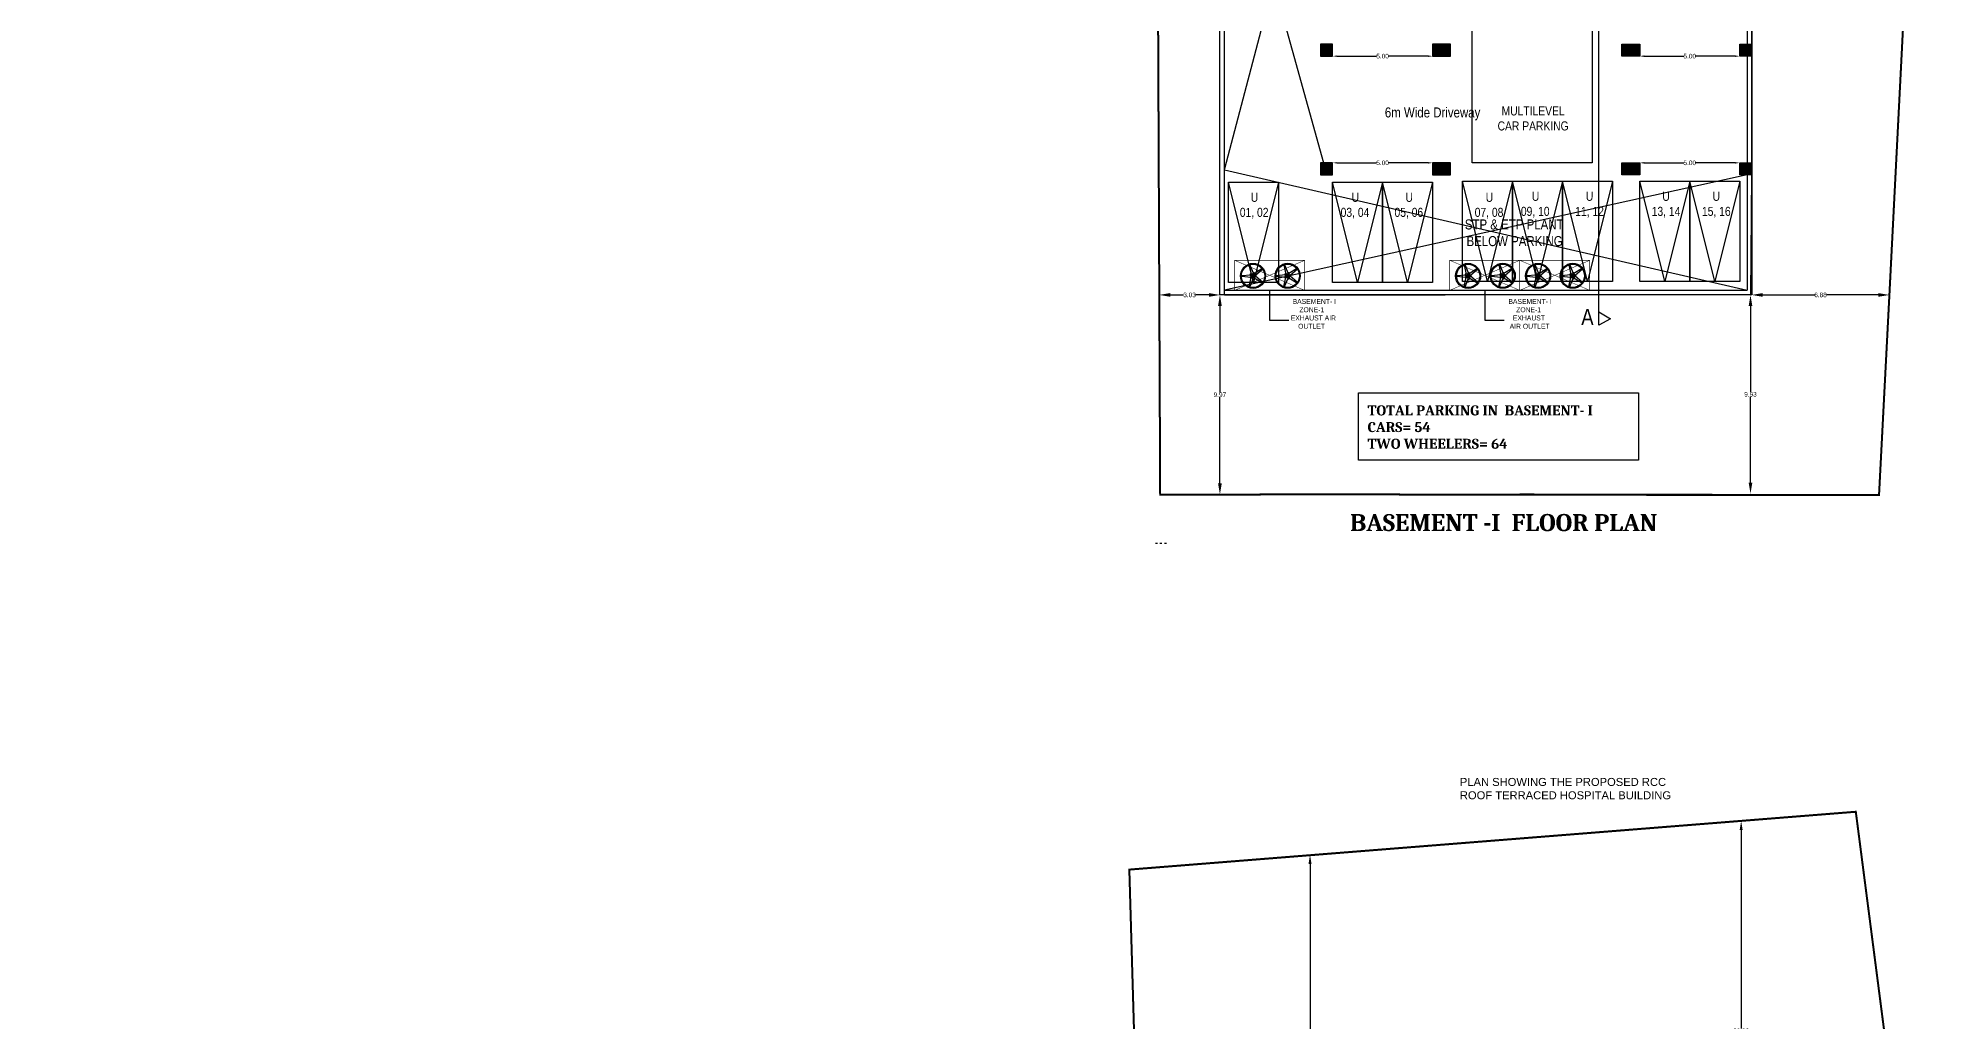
# Model space of a CAD drawing. Header units: metres. Extents: x -38 to 401, y 28 to 287.
# Drawn here: x 82.8 to 177.8, y 114.6 to 163.7 of the extents above; entities that cross this region are included whole.
import ezdxf

# ---------------------------------------------------------------- set-up
doc = ezdxf.new("R2010")
doc.units = ezdxf.units.M
doc.linetypes.add('DOT2', pattern=[0.125, 0, -0.125])
doc.linetypes.add('HIDDEN', pattern=[0.375, 0.25, -0.125])
doc.layers.add('AR_WALL', color=7, linetype='Continuous', lineweight=40)
doc.layers.add('UCOLUMN', color=6, linetype='Continuous', lineweight=30)
for name, color, linetype in [('BLK_1_BASEMENT_-1_BLDG_FOOTPRINT', 1, 'Continuous'), ('BLK_1_FLR_-1_BLT_UP_AREA', 1, 'Continuous'), ('BLK_1_FLR_-1_BLT_UP_AREA_DEDUCT', 1, 'Continuous'), ('PARKING_SLOT', 4, 'Continuous'), ('UHATCH', 8, 'Continuous')]:
    doc.layers.add(name, color=color, linetype=linetype)
doc.styles.add('ID', font='GOTHIC.TTF', dxfattribs={"width": 0.85})
doc.styles.get("Standard").update_dxf_attribs({"font": 'arial.ttf'})
doc.dimstyles.new('1-100-ID', dxfattribs={"dimtxt": 0.3, "dimasz": 0.15, "dimexe": 100, "dimexo": 100, "dimgap": 0.15, "dimtad": 1, "dimdec": 0, "dimzin": 3, "dimdsep": 46, "dimtxsty": 'ID', "dimblk": 'ARCHTICK', "dimcen": 0, "dimclrd": 252, "dimclre": 252, "dimclrt": 3, "dimadec": 0, "dimazin": 0, "dimtfac": 1, "dimtdec": 0, "dimtix": 1, "dimtmove": 2, "dimatfit": 3, "dimldrblk": 'OPEN90', "dimfxl": 0, "dimtolj": 1, "dimtzin": 0, "dimarcsym": 0})
doc.dimstyles.get("Standard").update_dxf_attribs({"dimtxt": 0.18, "dimasz": 0.18, "dimexe": 0.18, "dimexo": 0.0625, "dimgap": 0.09, "dimtad": 0, "dimtih": 1, "dimtoh": 1, "dimdec": 4, "dimzin": 0, "dimdsep": 46, "dimtxsty": 'Standard', "dimcen": 0.09, "dimadec": 0, "dimazin": 0, "dimtfac": 1, "dimtdec": 4, "dimtofl": 0, "dimtmove": 0, "dimatfit": 3, "dimfxl": 0, "dimtolj": 1, "dimtzin": 0, "dimarcsym": 0})

# ---------------------------------------------------------------- blocks, each defined once
blk = doc.blocks.new('*D252')
at = {"color": 0, "lineweight": -2}
for p, q in [((167.887, 124.161), (167.887, 114.238)), ((167.887, 104.08), (167.887, 114.003))]:
    blk.add_line(p, q, dxfattribs=at)
at = {"color": 0}
for points in [[(167.812, 124.161), (167.962, 124.161), (167.887, 124.611)], [(167.812, 104.08), (167.962, 104.08), (167.887, 103.63)]]:
    blk.add_solid(points, dxfattribs=at)
at = {"layer": 'Defpoints', "color": 0}
for p in [(167.881, 124.611), (167.887, 124.611), (167.887, 103.63)]:
    blk.add_point(p, dxfattribs=at)
at = {"color": 0, "lineweight": 25, "insert": (167.887, 114.121), "char_height": 0.23, "attachment_point": 5}
blk.add_mtext('\\A1;20.98', dxfattribs=at)
blk = doc.blocks.new('*D245')
at = {"color": 0, "lineweight": -2}
for p, q in [((146.339, 122.46), (146.339, 113.423)), ((146.339, 104.152), (146.339, 113.189))]:
    blk.add_line(p, q, dxfattribs=at)
at = {"color": 0}
for points in [[(146.264, 122.46), (146.414, 122.46), (146.339, 122.91)], [(146.264, 104.152), (146.414, 104.152), (146.339, 103.702)]]:
    blk.add_solid(points, dxfattribs=at)
at = {"layer": 'Defpoints', "color": 0}
for p in [(146.339, 122.91), (146.501, 122.91), (146.339, 103.702)]:
    blk.add_point(p, dxfattribs=at)
at = {"color": 0, "lineweight": 25, "insert": (146.339, 113.306), "char_height": 0.23, "attachment_point": 5}
blk.add_mtext('\\A1;19.20', dxfattribs=at)
blk = doc.blocks.new('CARS')
at = {"color": 0, "linetype": 'Continuous'}
blk.add_lwpolyline([(0, 0), (5000, 0), (5000, -2500), (0, -2500)], close=True, dxfattribs=at)
blk.add_lwpolyline([(0, 0), (5000, -1250), (0, -2500)], dxfattribs=at)
blk = doc.blocks.new('*D238')
at = {"color": 0, "lineweight": -2}
for p, q in [((168.965, 150.89), (171.554, 150.89)), ((174.742, 150.89), (172.153, 150.89))]:
    blk.add_line(p, q, dxfattribs=at)
at = {"color": 0}
for points in [[(168.965, 150.982), (168.965, 150.798), (168.415, 150.89)], [(174.742, 150.982), (174.742, 150.798), (175.292, 150.89)]]:
    blk.add_solid(points, dxfattribs=at)
at = {"layer": 'Defpoints', "color": 0}
for p in [(168.415, 150.89), (175.292, 150.89), (175.292, 150.89)]:
    blk.add_point(p, dxfattribs=at)
at = {"color": 0, "lineweight": 25, "insert": (171.853, 150.89), "char_height": 0.23, "attachment_point": 5}
blk.add_mtext('\\A1;6.88', dxfattribs=at)
blk = doc.blocks.new('1250 DIA TUBE AXIAL FAN')
for p, q in [((-535, 174), (-542, 155)), ((-542, 155), (-120, -23)), ((-535, 174), (-529, 194)), ((-529, 194), (-83, 90)), ((-107, 15), (-120, -23)), ((-107, 15), (-96, 51)), ((-92, 10), (-107, 15)), ((-96, 51), (-83, 90)), ((-80, 46), (-96, 51)), ((-73, 17), (-84, 11)), ((-69, 30), (-75, 41)), ((-60, 15), (-66, 17)), ((-57, 23), (-63, 25)), ((-60, 15), (-57, 23)), ((-20, 563), (-59, 107)), ((-19, 107), (-59, 107)), ((20, 563), (-20, 563)), ((-19, 91), (-19, 107)), ((-19, 107), (19, 107)), ((-7, 75), (-16, 84)), ((-4, 61), (-4, 68)), ((-4, 61), (4, 61)), ((4, 61), (4, 68)), ((7, 75), (16, 84)), ((19, 91), (19, 107)), ((19, 107), (60, 107)), ((20, 563), (21, 563)), ((21, 563), (60, 107)), ((57, 23), (63, 25)), ((57, 23), (60, 15)), ((60, 15), (66, 17)), ((69, 30), (75, 41)), ((73, 16), (84, 11)), ((80, 46), (96, 51)), ((529, 193), (83, 90)), ((96, 51), (83, 90)), ((92, 10), (107, 15)), ((96, 51), (107, 15)), ((107, 15), (120, -24)), ((542, 154), (120, -24)), ((536, 174), (529, 193)), ((536, 174), (542, 154)), ((-348, -443), (-111, -52)), ((-331, -455), (-348, -443)), ((-331, -455), (-315, -467)), ((-315, -467), (-15, -121)), ((-78, -76), (-111, -52)), ((-68, -62), (-78, -76)), ((-48, -97), (-78, -76)), ((-50, -56), (-62, -58)), ((-38, -84), (-48, -97)), ((-48, -97), (-15, -121)), ((-39, -47), (-43, -53)), ((-33, -52), (-39, -47)), ((-38, -65), (-37, -77)), ((-33, -52), (-37, -57)), ((48, -97), (15, -122)), ((314, -468), (15, -122)), ((39, -47), (33, -52)), ((33, -52), (37, -57)), ((38, -65), (36, -77)), ((38, -84), (48, -97)), ((39, -47), (43, -53)), ((78, -76), (48, -97)), ((50, -57), (62, -58)), ((68, -62), (78, -76)), ((78, -76), (111, -52)), ((347, -444), (111, -52)), ((331, -456), (314, -468)), ((331, -456), (347, -444))]:
    blk.add_line(p, q)
at = {"ltscale": 0.0001}
for p, q in [((-61, 0), (61, 0)), ((0, 61), (0, -61))]:
    blk.add_line(p, q, dxfattribs=at)
for radius in [625, 583, 84.3, 61.4]:
    blk.add_circle((0, 0), radius, dxfattribs=at)
for centre, major_axis, start_param, end_param in [((0, 0), (26, 162), 0.50271, 1.068087), ((-89, 20), (1.54, 9.7), 2.984513, 3.769911), ((-83, 36), (-9.7, 1.54), 3.769911, 4.555309), ((-69, 8), (-9.7, 1.54), 4.555309, 5.340708), ((-60, 34), (1.54, 9.7), 2.199115, 2.984513), ((-9, 91), (-9.7, 1.54), 0.15708, 0.942478), ((-14, 68), (1.54, 9.7), 4.869469, 5.654867), ((14, 68), (-9.7, 1.54), -0.628319, 0.15708), ((9, 91), (-9.7, 1.54), 2.513274, 3.298672), ((0, 0), (-162, 26), 3.958461, 4.523839), ((60, 34), (1.54, 9.7), 3.612832, 4.39823), ((69, 8), (-9.7, 1.54), 4.39823, 5.183628), ((83, 36), (1.54, 9.7), 0.471239, 1.256637), ((89, 20), (-9.7, 1.54), 1.256637, 2.042035), ((0, 0), (26, 162), 1.759347, 2.324724), ((-60, -68), (-9.7, 1.54), -1.256637, -0.471239), ((-51, -47), (-9.7, 1.54), 1.884956, 2.670354), ((0, 0), (-162, 26), 1.445187, 2.010565), ((-29, -63), (1.54, 9.7), 1.099557, 1.884956), ((-46, -78), (1.54, 9.7), 4.24115, 5.026548), ((46, -78), (-9.7, 1.54), 0, 0.785398), ((29, -63), (-9.7, 1.54), 3.141593, 3.926991), ((51, -47), (-9.7, 1.54), 0.785398, 1.570796), ((60, -68), (-9.7, 1.54), 3.926991, 4.712389), ((0, 0), (-162, 26), 2.701824, 3.267202)]:
    blk.add_ellipse(centre, major_axis=major_axis, ratio=1, start_param=start_param, end_param=end_param)
blk = doc.blocks.new('EXHAUST')
at = {"linetype": 'HIDDEN', "ltscale": 2000, "const_width": 25}
blk.add_lwpolyline([(2295833, -1583280), (2292333, -1583280), (2292333, -1581780), (2295833, -1581780)], close=True, dxfattribs=at)
for points in [[(2295833, -1581780), (2292333, -1583280)], [(2292333, -1581780), (2295833, -1583280)]]:
    blk.add_lwpolyline(points, dxfattribs=at)
at = {"rotation": 162.0287844964822}
for p in [(2293253, -1582560), (2294985, -1582555)]:
    blk.add_blockref('1250 DIA TUBE AXIAL FAN', p, dxfattribs=at)
blk = doc.blocks.new('900 X 900')
at = {"linetype": 'Continuous'}
h = blk.add_hatch(color=256, dxfattribs=at)
h.dxf.hatch_style = 1
h.paths.add_polyline_path([(0, 150), (900, 150), (900, 750), (0, 750)])
blk.add_lwpolyline([(0, 150), (900, 150), (900, 750), (0, 750)], close=True, dxfattribs=at)
blk = doc.blocks.new('600X600')
at = {"layer": 'UHATCH', "linetype": 'Continuous'}
h = blk.add_hatch(color=256, dxfattribs=at)
h.dxf.hatch_style = 1
h.paths.add_polyline_path([(600, 600), (0, 600), (0, 0), (600, 0)])
at = {"layer": 'UCOLUMN', "linetype": 'Continuous'}
blk.add_lwpolyline([(0, 0), (600, 0), (600, 600), (0, 600)], close=True, dxfattribs=at)
blk = doc.blocks.new('750 x 750')
blk.add_blockref('600X600', (0, 75))
blk = doc.blocks.new('*D207')
at = {"color": 0, "lineweight": -2}
for p, q in [((163.045, 157.49), (165.017, 157.49)), ((167.585, 157.49), (165.613, 157.49))]:
    blk.add_line(p, q, dxfattribs=at)
at = {"color": 0}
for points in [[(163.045, 157.528), (163.045, 157.452), (162.815, 157.49)], [(167.585, 157.528), (167.585, 157.452), (167.815, 157.49)]]:
    blk.add_solid(points, dxfattribs=at)
at = {"layer": 'Defpoints', "color": 0}
for p in [(162.815, 157.49), (162.815, 157.49), (167.815, 157.49)]:
    blk.add_point(p, dxfattribs=at)
at = {"color": 0, "lineweight": 25, "insert": (165.315, 157.49), "char_height": 0.23, "attachment_point": 5}
blk.add_mtext('\\A1;5.00', dxfattribs=at)
blk = doc.blocks.new('*D208')
at = {"color": 0, "lineweight": -2}
for p, q in [((147.695, 157.49), (149.667, 157.49)), ((152.235, 157.49), (150.263, 157.49))]:
    blk.add_line(p, q, dxfattribs=at)
at = {"color": 0}
for points in [[(147.695, 157.528), (147.695, 157.452), (147.465, 157.49)], [(152.235, 157.528), (152.235, 157.452), (152.465, 157.49)]]:
    blk.add_solid(points, dxfattribs=at)
at = {"layer": 'Defpoints', "color": 0}
for p in [(147.465, 157.49), (147.465, 157.49), (152.465, 157.49)]:
    blk.add_point(p, dxfattribs=at)
at = {"color": 0, "lineweight": 25, "insert": (149.965, 157.49), "char_height": 0.23, "attachment_point": 5}
blk.add_mtext('\\A1;5.00', dxfattribs=at)
blk = doc.blocks.new('*D209')
at = {"color": 0, "lineweight": -2}
for p, q in [((163.045, 162.82), (165.017, 162.82)), ((167.585, 162.82), (165.613, 162.82))]:
    blk.add_line(p, q, dxfattribs=at)
at = {"color": 0}
for points in [[(163.045, 162.858), (163.045, 162.782), (162.815, 162.82)], [(167.585, 162.858), (167.585, 162.782), (167.815, 162.82)]]:
    blk.add_solid(points, dxfattribs=at)
at = {"layer": 'Defpoints', "color": 0}
for p in [(162.815, 162.82), (167.815, 162.82), (167.815, 162.82)]:
    blk.add_point(p, dxfattribs=at)
at = {"color": 0, "lineweight": 25, "insert": (165.315, 162.82), "char_height": 0.23, "attachment_point": 5}
blk.add_mtext('\\A1;5.00', dxfattribs=at)
blk = doc.blocks.new('*D210')
at = {"color": 0, "lineweight": -2}
for p, q in [((147.695, 162.82), (149.667, 162.82)), ((152.235, 162.82), (150.263, 162.82))]:
    blk.add_line(p, q, dxfattribs=at)
at = {"color": 0}
for points in [[(147.695, 162.858), (147.695, 162.782), (147.465, 162.82)], [(152.235, 162.858), (152.235, 162.782), (152.465, 162.82)]]:
    blk.add_solid(points, dxfattribs=at)
at = {"layer": 'Defpoints', "color": 0}
for p in [(147.465, 162.82), (152.465, 162.82), (152.465, 162.82)]:
    blk.add_point(p, dxfattribs=at)
at = {"color": 0, "lineweight": 25, "insert": (149.965, 162.82), "char_height": 0.23, "attachment_point": 5}
blk.add_mtext('\\A1;5.00', dxfattribs=at)
blk = doc.blocks.new('*D62')
at = {"color": 0, "lineweight": -2}
for p, q in [((141.835, 150.34), (141.835, 146.022)), ((141.835, 141.469), (141.835, 145.787))]:
    blk.add_line(p, q, dxfattribs=at)
at = {"color": 0}
for points in [[(141.743, 150.34), (141.927, 150.34), (141.835, 150.89)], [(141.743, 141.469), (141.927, 141.469), (141.835, 140.919)]]:
    blk.add_solid(points, dxfattribs=at)
at = {"layer": 'Defpoints', "color": 0}
for p in [(141.835, 150.89), (141.805, 140.919), (141.835, 140.919)]:
    blk.add_point(p, dxfattribs=at)
at = {"color": 0, "lineweight": 25, "insert": (141.835, 145.905), "char_height": 0.23, "attachment_point": 5}
blk.add_mtext('\\A1;9.97', dxfattribs=at)
blk = doc.blocks.new('*D63')
at = {"color": 0, "lineweight": -2}
for p, q in [((139.351, 150.89), (140.019, 150.89)), ((141.285, 150.89), (140.617, 150.89))]:
    blk.add_line(p, q, dxfattribs=at)
at = {"color": 0}
for points in [[(139.351, 150.982), (139.351, 150.798), (138.801, 150.89)], [(141.285, 150.982), (141.285, 150.798), (141.835, 150.89)]]:
    blk.add_solid(points, dxfattribs=at)
at = {"layer": 'Defpoints', "color": 0}
for p in [(138.801, 150.89), (138.801, 150.877), (141.835, 150.89)]:
    blk.add_point(p, dxfattribs=at)
at = {"color": 0, "lineweight": 25, "insert": (140.318, 150.89), "char_height": 0.23, "attachment_point": 5}
blk.add_mtext('\\A1;3.03', dxfattribs=at)
blk = doc.blocks.new('*D64')
at = {"color": 0, "lineweight": -2}
for p, q in [((168.353, 150.34), (168.353, 146.042)), ((168.353, 141.51), (168.353, 145.807))]:
    blk.add_line(p, q, dxfattribs=at)
at = {"color": 0}
for points in [[(168.261, 150.34), (168.444, 150.34), (168.353, 150.89)], [(168.261, 141.51), (168.444, 141.51), (168.353, 140.96)]]:
    blk.add_solid(points, dxfattribs=at)
at = {"layer": 'Defpoints', "color": 0}
for p in [(168.415, 150.89), (168.353, 140.96), (168.353, 140.96)]:
    blk.add_point(p, dxfattribs=at)
at = {"color": 0, "lineweight": 25, "insert": (168.353, 145.925), "char_height": 0.23, "attachment_point": 5}
blk.add_mtext('\\A1;9.93', dxfattribs=at)
blk = doc.blocks.new('*D65')
at = {"color": 0, "lineweight": -2}
for p, q in [((168.965, 150.89), (171.554, 150.89)), ((174.742, 150.89), (172.153, 150.89))]:
    blk.add_line(p, q, dxfattribs=at)
at = {"color": 0}
for points in [[(168.965, 150.982), (168.965, 150.798), (168.415, 150.89)], [(174.742, 150.982), (174.742, 150.798), (175.292, 150.89)]]:
    blk.add_solid(points, dxfattribs=at)
at = {"layer": 'Defpoints', "color": 0}
for p in [(168.415, 150.89), (175.292, 150.89), (175.292, 150.89)]:
    blk.add_point(p, dxfattribs=at)
at = {"color": 0, "lineweight": 25, "insert": (171.853, 150.89), "char_height": 0.23, "attachment_point": 5}
blk.add_mtext('\\A1;6.88', dxfattribs=at)
blk = doc.blocks.new('_ArchTick')
at = {"color": 0, "linetype": 'ByBlock', "const_width": 0.15}
blk.add_lwpolyline([(-0.5, -0.5), (0.5, 0.5)], dxfattribs=at)
blk = doc.blocks.new('*D697')
at = {"color": 252, "lineweight": -2}
for p, q in [((39.187, 138.494), (39.187, 126.938)), ((39.187, 103.362), (39.187, 125.176))]:
    blk.add_line(p, q, dxfattribs=at)
at = {"color": 252, "linetype": 'DOT2', "lineweight": -2}
for p, q in [((138.613, 138.494), (139.187, 138.494)), ((138.657, 103.362), (139.187, 103.362))]:
    blk.add_line(p, q, dxfattribs=at)
at = {"layer": 'Defpoints', "color": 0}
for p in [(38.613, 138.494, 0.011), (39.187, 138.494), (38.657, 103.362, 0.011)]:
    blk.add_point(p, dxfattribs=at)
at = {"color": 252, "lineweight": -2, "xscale": 0.15, "yscale": 0.15, "zscale": 0.15}
for p, rotation in [((39.187, 138.494), 90), ((39.187, 103.362), 270)]:
    blk.add_blockref('_ArchTick', p, dxfattribs=dict(at, rotation=rotation))
at = {"color": 3, "lineweight": 25, "insert": (39.187, 126.057), "char_height": 0.3, "attachment_point": 5, "rotation": 90, "style": 'ID'}
blk.add_mtext('\\A1;{\\H4x;35}', dxfattribs=at)
blk = doc.blocks.new('_Open90')
at = {"layer": 'AR_WALL', "color": 0, "lineweight": -2}
for p, q in [((0, 0), (-1, 0)), ((-0.5, 0.5), (0, 0)), ((0, 0), (-0.5, -0.5))]:
    blk.add_line(p, q, dxfattribs=at)

msp = doc.modelspace()

# ---------------------------------------------------------------- linework, layer by layer
at = {"color": 7, "lineweight": 25}
for p, q in [((141.8349, 150.89016), (141.8349, 175.42016)), ((142.0649, 150.89016), (142.0649, 175.19016)), ((168.1849, 175.35266), (168.1849, 151.12016)), ((168.4149, 165.37016), (168.4149, 150.89016)), ((168.4149, 157.12016), (168.4149, 156.89016)), ((142.0649, 151.12016), (168.1849, 151.12016)), ((168.4149, 150.89016), (141.8349, 150.89016)), ((142.0649, 150.89016), (153.0949, 150.89016))]:
    msp.add_line(p, q, dxfattribs=at)
at = {"color": 7, "lineweight": 25, "const_width": 0.1}
msp.add_lwpolyline([(156.81641, 140.92052), (174.77709, 140.88688), (175.30226, 151.02343), (176.08157, 166.31064), (176.86505, 182.51446), (177.41485, 193.75026), (177.66562, 201.03743), (177.72363, 203.22248), (177.41875, 206.34935), (176.15255, 216.16262), (174.14195, 231.68014), (137.83299, 228.79073), (138.36052, 210.69639), (138.75911, 179.1703), (138.70728, 173.46369), (138.84932, 140.91242), (147.32775, 140.92388), (174.77709, 140.88688)], dxfattribs=at)
at = {"color": 7, "lineweight": 25}
for points in [[(160.77204, 149.37671), (160.77204, 221.92505)], [(146.8649, 175.42016), (142.0649, 157.19683)], [(142.0649, 175.28933), (147.0899, 157.19016)], [(142.0649, 157.13718), (168.1849, 151.12016)], [(168.1899, 156.89016), (142.0649, 151.12016)], [(160.77204, 150.05268), (161.35492, 149.70283), (160.77204, 149.37671)]]:
    msp.add_lwpolyline(points, dxfattribs=at)
for points in [[(154.44021, 200.50016), (160.44021, 200.50016), (160.44021, 157.49016), (154.44021, 157.49016)], [(148.76889, 145.99305), (162.76264, 145.99305), (162.76264, 142.62954), (148.76889, 142.62954)]]:
    msp.add_lwpolyline(points, close=True, dxfattribs=at)
at = {"lineweight": 25, "const_width": 0.1}
msp.add_lwpolyline([(156.29093, 34.30778), (174.2516, 34.27413), (174.77677, 44.41069), (175.55608, 59.6979), (176.33956, 75.90172), (176.88936, 87.13752), (177.14013, 94.42468), (177.19814, 96.60974), (176.89326, 99.7366), (175.62707, 109.54988), (173.61646, 125.0674), (137.30751, 122.17798), (137.83504, 104.08365), (138.23362, 72.55756), (138.1818, 66.85095), (138.32383, 34.29968), (146.80226, 34.31114), (174.2516, 34.27413)], dxfattribs=at)
at = {"layer": 'BLK_1_BASEMENT_-1_BLDG_FOOTPRINT', "color": 1, "lineweight": 30}
msp.add_lwpolyline([(146.8599, 222.78193), (168.4099, 222.70943), (168.4099, 200.12516), (174.36946, 200.12766), (174.61927, 199.86797), (172.8803, 165.60579), (172.65368, 165.37016), (168.4099, 165.37016), (168.4099, 156.89016), (168.34756, 150.89016), (141.8349, 150.89016), (141.8349, 206.57765), (142.0849, 206.82765), (146.6099, 206.82765), (146.8599, 207.07765)], close=True, dxfattribs=at)
at = {"layer": 'BLK_1_FLR_-1_BLT_UP_AREA', "color": 12, "lineweight": 30}
msp.add_lwpolyline([(146.8599, 222.78193), (168.4099, 222.70943), (168.4099, 200.12516), (174.36946, 200.12766), (174.61927, 199.86797), (172.8803, 165.60579), (172.65368, 165.37016), (168.4099, 165.37016), (168.4099, 156.89016), (168.34756, 150.89016), (141.8349, 150.89016), (141.8349, 206.57765), (142.0849, 206.82765), (146.6099, 206.82765), (146.8599, 207.07765)], close=True, dxfattribs=at)
at = {"layer": 'BLK_1_FLR_-1_BLT_UP_AREA_DEDUCT', "color": 12, "lineweight": 30}
msp.add_lwpolyline([(146.8599, 222.78193), (168.4099, 222.70943), (168.4099, 200.12516), (174.36946, 200.12766), (174.61927, 199.86797), (172.8803, 165.60579), (172.65368, 165.37016), (168.4099, 165.37016), (168.4099, 156.89016), (168.34756, 150.89016), (141.8349, 150.89016), (141.8349, 206.57765), (142.0849, 206.82765), (146.6099, 206.82765), (146.8599, 207.07765)], close=True, dxfattribs=at)
at = {"layer": 'PARKING_SLOT', "color": 30, "lineweight": 30}
for points in [[(142.257, 151.51809), (142.257, 156.51809), (144.757, 156.51809), (144.757, 151.51809)], [(142.257, 151.51809), (142.257, 156.51809), (144.757, 156.51809), (144.757, 151.51809)], [(147.4649, 151.51809), (147.4649, 156.51809), (149.9649, 156.51809), (149.9649, 151.51809)], [(147.4649, 151.51809), (147.4649, 156.51809), (149.9649, 156.51809), (149.9649, 151.51809)], [(149.9649, 151.51809), (149.9649, 156.51809), (152.4649, 156.51809), (152.4649, 151.51809)], [(149.9649, 151.51809), (149.9649, 156.51809), (152.4649, 156.51809), (152.4649, 151.51809)], [(153.95798, 151.56809), (153.95798, 156.56809), (156.45798, 156.56809), (156.45798, 151.56809)], [(153.95798, 151.56809), (153.95798, 156.56809), (156.45798, 156.56809), (156.45798, 151.56809)], [(156.45798, 151.56809), (156.45798, 156.56809), (158.95798, 156.56809), (158.95798, 151.56809)], [(156.45798, 151.56809), (156.45798, 156.56809), (158.95798, 156.56809), (158.95798, 151.56809)], [(158.95798, 151.56809), (158.95798, 156.56809), (161.45798, 156.56809), (161.45798, 151.56809)], [(158.95798, 151.56809), (158.95798, 156.56809), (161.45798, 156.56809), (161.45798, 151.56809)], [(162.8149, 151.56809), (162.8149, 156.56809), (165.3149, 156.56809), (165.3149, 151.56809)], [(162.8149, 151.56809), (162.8149, 156.56809), (165.3149, 156.56809), (165.3149, 151.56809)], [(165.3149, 151.56809), (165.3149, 156.56809), (167.8149, 156.56809), (167.8149, 151.56809)], [(165.3149, 151.56809), (165.3149, 156.56809), (167.8149, 156.56809), (167.8149, 151.56809)]]:
    msp.add_lwpolyline(points, close=True, dxfattribs=at)

# ---------------------------------------------------------------- block references
at = {"color": 7, "lineweight": 25, "yscale": 0.001, "zscale": 0.001}
for name, p, xscale in [('750 x 750', (146.8649, 162.74516), 0.001), ('750 x 750', (146.8649, 162.74516), 0.001), ('900 X 900', (152.4649, 162.67016), 0.001), ('900 X 900', (162.8149, 162.67016), -0.001), ('750 x 750', (168.4149, 162.74516), -0.001), ('750 x 750', (168.4149, 162.74516), -0.001), ('750 x 750', (146.8649, 156.81516), 0.001), ('750 x 750', (146.8649, 156.81516), 0.001), ('900 X 900', (152.4649, 156.74016), 0.001), ('900 X 900', (162.8149, 156.74016), -0.001), ('750 x 750', (168.4149, 156.81516), -0.001), ('750 x 750', (168.4149, 156.81516), -0.001), ('EXHAUST', (-2149.76175, 1734.40059), 0.001), ('EXHAUST', (-2139.0134, 1734.40059), 0.001), ('EXHAUST', (-2135.51402, 1734.40059), 0.001)]:
    msp.add_blockref(name, p, dxfattribs=dict(at, xscale=xscale))
at = {"color": 7, "lineweight": 25, "xscale": 0.001, "yscale": 0.001, "zscale": 0.001, "rotation": 269.9999999999999}
for p in [(144.757, 156.51809), (149.9649, 156.51809), (152.4649, 156.51809), (156.45798, 156.56809), (158.95798, 156.56809), (161.45798, 156.56809), (165.3149, 156.56809), (167.8149, 156.56809)]:
    msp.add_blockref('CARS', p, dxfattribs=at)

# ---------------------------------------------------------------- texts
at = {"color": 7, "lineweight": 25, "attachment_point": 1}
for s, insert, char_height, width in [('{\\fArial Narrow|b0|i0|c0|p34;6m Wide Driveway}', (150.07775, 160.25902), 0.5, 5.4729577), ('{\\fArial Narrow|b0|i0|c0|p34;\\W5.03539; \\W1;MULTILEVEL\\P{\\W3.633895; }CAR PARKING }', (155.19266, 160.30977), 0.45, 4.5371597), ('{\\fArial Narrow|b0|i0|c0|p34;\\W7.40688;  \\W1;U\\P\\W5.49628;  \\W1;01, 02 }', (141.25395, 155.99186), 0.45, 4.5371597), ('{\\fArial Narrow|b0|i0|c0|p34;\\W7.40688;  \\W1;U\\P\\W5.49307;  \\W1;03, 04 }', (146.29378, 155.99186), 0.45, 4.5371597), ('{\\fArial Narrow|b0|i0|c0|p34;\\W7.40688;  \\W1;U\\P\\W5.49147;  \\W1;05, 06 }', (148.98624, 155.99186), 0.45, 4.5371597), ('{\\fArial Narrow|b0|i0|c0|p34;\\W7.40688;  \\W1;U\\P\\W5.48932;  \\W1;07, 08 }', (152.99629, 155.99186), 0.45, 4.5371597), ('{\\fArial Narrow|b0|i0|c0|p34;\\W7.40688;  \\W1;U\\P\\W5.49307;  \\W1;09, 10 }', (155.30212, 156.04186), 0.45, 4.5371597), ('{\\fArial Narrow|b0|i0|c0|p34;\\W7.40688;  \\W1;U\\P\\W5.55678;  \\W1;11, 12 }', (158.00123, 156.04186), 0.45, 4.5371597), ('{\\fArial Narrow|b0|i0|c0|p34;\\W7.40688;  \\W1;U\\P\\W5.55356;  \\W1;13, 14 }', (161.82318, 156.04186), 0.45, 4.5371597), ('{\\fArial Narrow|b0|i0|c0|p34;\\W7.40688;  \\W1;U\\P\\W5.55196;  \\W1;15, 16 }', (164.33624, 156.04186), 0.45, 4.5371597), ('{\\fArial Narrow|b0|i0|c0|p34;\\W1.66746; \\W1;STP & ETP PLANT \\P{\\W2.195302; }BELOW PARKING}', (153.81167, 154.66309), 0.5, 5.4281761), ('{\\fArial Narrow|b0|i0|c0|p34;\\W6.21075;  \\W1;\\P{\\W0.591728; } BASEMENT- I\\P{\\W6.199865; }ZONE-1\\P{\\W0.601363; }EXHAUST AIR \\P{\\W5.452541; }OUTLET }', (145.31631, 151.10095), 0.2475, 1.9586728), ('{\\fArial Narrow|b0|i0|c0|p34;\\W5.68397;  \\W1;\\P{\\W0.170947; }BASEMENT- I\\P{\\W5.146322; }ZONE-1\\P{\\W3.053174; }EXHAUST \\P{\\W0.811204; }AIR OUTLET }', (156.23709, 151.10095), 0.2475, 1.7925458), ('{\\fArial Narrow|b0|i0|c0|p34;\\W2.17167; \\W1;A}', (159.34431, 150.19233), 0.8, 1.7202398), ('\\A1;{\\fCambria|b1|i0|c0|p18;TOTAL PARKING IN  BASEMENT- I\\PCARS= 54\\PTWO WHEELERS= 64}', (149.21753, 145.37154), 0.5, 15.0183069), ('\\A1;{\\fCambria|b1|i0|c0|p18; BASEMENT -I  FLOOR PLAN}', (148.05945, 139.94198), 0.8516618, 35.3160154)]:
    msp.add_mtext(s, dxfattribs=dict(at, insert=insert, char_height=char_height, width=width))
at = {"lineweight": 25, "insert": (153.82795, 126.75771), "char_height": 0.4, "attachment_point": 1}
msp.add_mtext_dynamic_manual_height_columns('PLAN SHOWING THE PROPOSED RCC ROOF TERRACED HOSPITAL BUILDING ', width=12.0389724, gutter_width=1.25, heights=[0], dxfattribs=at)

# ---------------------------------------------------------------- dimensions: what is measured, and where the dimension line sits
at = {"color": 7, "lineweight": 25}
for base, p1, p2, text, override, picture, middle in [((152.4649, 162.82016), (147.4649, 162.82016), (152.4649, 162.82016), '5.00', {"dimscale": 1, "dimtxt": 0.23, "dimasz": 0.23, "dimgap": 0, "dimse1": 1, "dimse2": 1, "dimtmove": 1}, '*D210', (149.9649, 162.82016)), ((167.8149, 162.82016), (162.8149, 162.82016), (167.8149, 162.82016), '5.00', {"dimscale": 1, "dimtxt": 0.23, "dimasz": 0.23, "dimgap": 0, "dimse1": 1, "dimse2": 1, "dimtmove": 1}, '*D209', (165.3149, 162.82016)), ((147.4649, 157.49016), (152.4649, 157.49016), (147.4649, 157.49016), '5.00', {"dimscale": 1, "dimtxt": 0.23, "dimasz": 0.23, "dimgap": 0, "dimse1": 1, "dimse2": 1, "dimtmove": 1}, '*D208', (149.9649, 157.49016)), ((162.8149, 157.49016), (167.8149, 157.49016), (162.8149, 157.49016), '5.00', {"dimscale": 1, "dimtxt": 0.23, "dimasz": 0.23, "dimgap": 0, "dimse1": 1, "dimse2": 1, "dimtmove": 1}, '*D207', (165.3149, 157.49016)), ((138.80084, 150.89016), (141.8349, 150.89016), (138.80084, 150.87692), '3.03', {"dimscale": 1, "dimtxt": 0.23, "dimasz": 0.55, "dimgap": 0, "dimse1": 1, "dimse2": 1, "dimtmove": 1}, '*D63', (140.31787, 150.89016)), ((175.29209, 150.89016), (168.4149, 150.89016), (175.29209, 150.89016), '6.88', {"dimscale": 1, "dimtxt": 0.23, "dimasz": 0.55, "dimgap": 0, "dimse1": 1, "dimse2": 1, "dimtmove": 1}, '*D238', (171.85349, 150.89016)), ((175.29209, 150.89016), (168.4149, 150.89016), (175.29209, 150.89016), '6.88', {"dimscale": 1, "dimtxt": 0.23, "dimasz": 0.55, "dimgap": 0, "dimse1": 1, "dimse2": 1, "dimtmove": 1}, '*D65', (171.85349, 150.89016))]:
    dim = msp.add_linear_dim(base=base, p1=p1, p2=p2, text=text, dimstyle='Standard', override=override, dxfattribs=at)
    dim.commit()
    dim.dimension.update_dxf_attribs({"geometry": picture, "text_midpoint": middle})
for base, p1, p2, text, picture, middle in [((141.8349, 140.91908), (141.8349, 150.89016), (141.8052, 140.91908), '9.97', '*D62', (141.8349, 145.90462)), ((168.35256, 140.95956), (168.4149, 150.89016), (168.35256, 140.95956), '9.93', '*D64', (168.35256, 145.92486))]:
    dim = msp.add_linear_dim(base=base, p1=p1, p2=p2, angle=90, text=text, dimstyle='Standard', override={"dimscale": 1, "dimtxt": 0.23, "dimasz": 0.55, "dimgap": 0, "dimse1": 1, "dimse2": 1, "dimtmove": 1}, dxfattribs=at)
    dim.commit()
    dim.dimension.update_dxf_attribs({"geometry": picture, "text_midpoint": middle})
dim = msp.add_linear_dim(base=(39.18682, 138.49377, 0.00059), p1=(38.65664, 103.36151, 0.01119), p2=(38.61283, 138.49377, 0.01119), angle=90, text='{\\H4x;<>}', dimstyle='1-100-ID', dxfattribs=at)
dim.commit()
dim.dimension.update_dxf_attribs({"geometry": '*D697', "text_midpoint": (39.18682, 126.05677, 0.00059), "dimtype": 160})
at = {"lineweight": 25}
for base, p1, p2, text, picture, middle in [((167.88691, 124.61133), (167.88691, 103.62992), (167.88126, 124.61133), '20.98', '*D252', (167.88691, 114.12062)), ((146.33941, 122.90961), (146.33941, 103.70242), (146.50124, 122.90961), '19.20', '*D245', (146.33941, 113.30601))]:
    dim = msp.add_linear_dim(base=base, p1=p1, p2=p2, angle=90, text=text, dimstyle='Standard', override={"dimscale": 1, "dimtxt": 0.23, "dimasz": 0.45, "dimgap": 0, "dimse1": 1, "dimse2": 1, "dimtmove": 1}, dxfattribs=at)
    dim.commit()
    dim.dimension.update_dxf_attribs({"geometry": picture, "text_midpoint": middle})

# ---------------------------------------------------------------- leaders
at = {"color": 7, "lineweight": 25}
for points in [[(144.32123, 151.12016), (144.32123, 149.62445), (145.28549, 149.62445)], [(155.06959, 151.12016), (155.06959, 149.62445), (156.03385, 149.62445)]]:
    msp.add_leader(points, dimstyle='Standard', override={"dimscale": 1, "dimtxt": 0.23, "dimasz": 0.23, "dimgap": 0, "dimse1": 1, "dimse2": 1, "dimtmove": 1}, dxfattribs=at)

doc.saveas('drawing.dxf')
